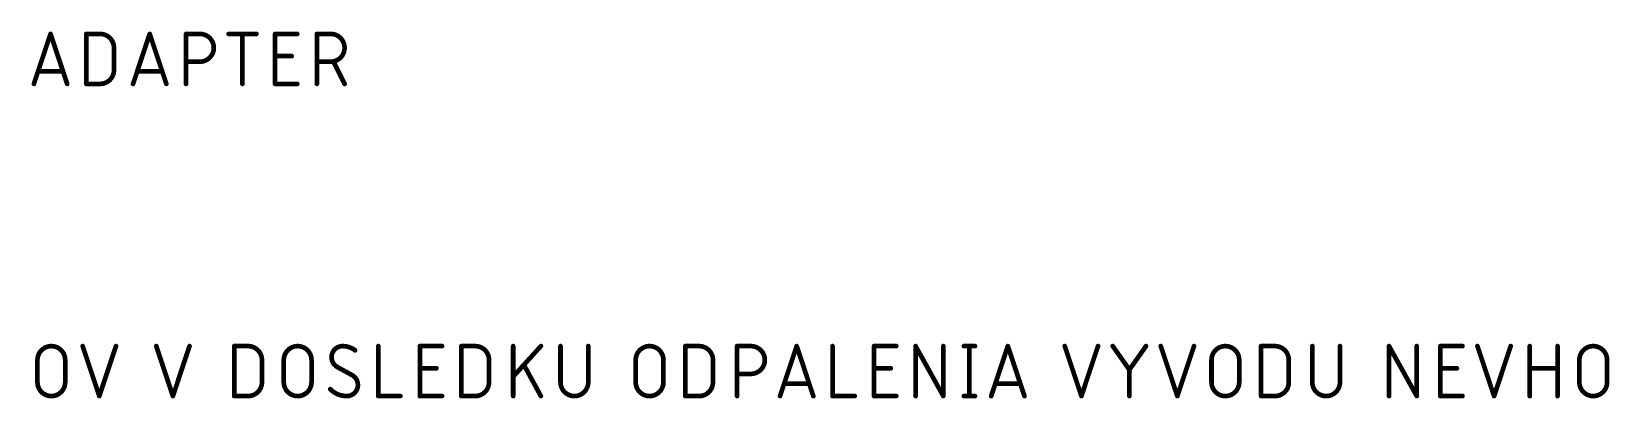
# Model space of a CAD drawing. Extents: x -165 to 95, y -26 to 154.
# Drawn here: x -4 to 47.4, y 22.9 to 34.8 of the extents above; entities that cross this region are included whole.
import ezdxf

# ---------------------------------------------------------------- set-up
doc = ezdxf.new("R2010")
doc.units = 0
doc.layers.add('94', color=14, linetype='CONTINUOUS')
doc.layers.add('95', color=250, linetype='CONTINUOUS')

msp = doc.modelspace()

# ---------------------------------------------------------------- linework, layer by layer
at = {"layer": '94'}
for points, const_width in [([(-2.9263, 24.1102, 1), (-3.8294, 24.1102)], 0.1524), ([(-3.7913, 24.1102, 1), (-3.8675, 24.1102)], 0.0762), ([(-2.8882, 24.1102, 1), (-2.9644, 24.1102)], 0.0762), ([(-2.3204, 24.5738, 1), (-2.3927, 24.5498)], 0.0762), ([(-1.2367, 24.5498, 1), (-1.309, 24.5738)], 0.0762), ([(0.0764, 24.5738, 1), (0.0041, 24.5498)], 0.0762), ([(1.1601, 24.5498, 1), (1.0878, 24.5738)], 0.0762), ([(2.6175, 24.5618, 1), (2.5413, 24.5618)], 0.0762), ([(2.5794, 24.5999, 1), (2.5794, 24.5237)], 0.0762), ([(3.4825, 24.1102, 0.4142), (3.031, 24.5618)], 0.1524), ([(3.031, 24.5999, 1), (3.031, 24.5237)], 0.0762), ([(3.031, 24.5237, 1), (3.031, 24.5999)], 0.0762), ([(3.5206, 24.1102, 1), (3.4444, 24.1102)], 0.0762), ([(5.0978, 24.1102, 1), (4.1946, 24.1102)], 0.1524), ([(4.2327, 24.1102, 1), (4.1565, 24.1102)], 0.0762), ([(5.1359, 24.1102, 1), (5.0597, 24.1102)], 0.0762), ([(6.1121, 24.5618, 0.4142), (5.7508, 24.2006)], 0.1524), ([(5.7508, 24.2006, 0.2656), (5.9314, 23.8845)], 0.1524), ([(5.7889, 24.2006, 1), (5.7127, 24.2006)], 0.0762), ([(5.7127, 24.2006, 1), (5.7889, 24.2006)], 0.0762), ([(6.5185, 24.4263, 0.1623), (6.1121, 24.5618)], 0.1524), ([(6.1121, 24.5999, 1), (6.1121, 24.5237)], 0.0762), ([(6.1121, 24.5237, 1), (6.1121, 24.5999)], 0.0762), ([(6.4956, 24.3959, 1), (6.5413, 24.4568)], 0.0762), ([(7.3099, 24.5618, 1), (7.2337, 24.5618)], 0.0762), ([(8.6646, 24.5618, 1), (8.5884, 24.5618)], 0.0762), ([(8.6265, 24.5999, 1), (8.6265, 24.5237)], 0.0762), ([(9.349, 24.5237, 1), (9.349, 24.5999)], 0.0762), ([(10.0163, 24.5618, 1), (9.9401, 24.5618)], 0.0762), ([(9.9782, 24.5999, 1), (9.9782, 24.5237)], 0.0762), ([(10.8813, 24.1102, 0.4142), (10.4298, 24.5618)], 0.1524), ([(10.4298, 24.5999, 1), (10.4298, 24.5237)], 0.0762), ([(10.4298, 24.5237, 1), (10.4298, 24.5999)], 0.0762), ([(10.9194, 24.1102, 1), (10.8432, 24.1102)], 0.0762), ([(11.7047, 24.5618, 1), (11.6285, 24.5618)], 0.0762), ([(12.5979, 24.5362, 1), (12.5415, 24.5874)], 0.0762), ([(13.2468, 24.5618, 1), (13.1706, 24.5618)], 0.0762), ([(14.1499, 24.5618, 1), (14.0737, 24.5618)], 0.0762), ([(16.5607, 24.1102, 1), (15.6576, 24.1102)], 0.1524), ([(15.6957, 24.1102, 1), (15.6195, 24.1102)], 0.0762), ([(16.5988, 24.1102, 1), (16.5226, 24.1102)], 0.0762), ([(17.3109, 24.5618, 1), (17.2347, 24.5618)], 0.0762), ([(17.2728, 24.5999, 1), (17.2728, 24.5237)], 0.0762), ([(18.1759, 24.1102, 0.4142), (17.7243, 24.5618)], 0.1524), ([(17.7243, 24.5999, 1), (17.7243, 24.5237)], 0.0762), ([(17.7243, 24.5237, 1), (17.7243, 24.5999)], 0.0762), ([(18.214, 24.1102, 1), (18.1378, 24.1102)], 0.0762), ([(18.9993, 24.5618, 1), (18.9231, 24.5618)], 0.0762), ([(18.9612, 24.5999, 1), (18.9612, 24.5237)], 0.0762), ([(19.4128, 23.6587, 1), (19.4128, 24.5618)], 0.1524), ([(19.4128, 24.5999, 1), (19.4128, 24.5237)], 0.0762), ([(19.4128, 24.5237, 1), (19.4128, 24.5999)], 0.0762), ([(20.9388, 24.5738, 1), (20.8665, 24.5498)], 0.0762), ([(20.9388, 24.5498, 1), (20.8665, 24.5738)], 0.0762), ([(22.1074, 24.5618, 1), (22.0312, 24.5618)], 0.0762), ([(23.4621, 24.5618, 1), (23.3859, 24.5618)], 0.0762), ([(23.424, 24.5999, 1), (23.424, 24.5237)], 0.0762), ([(24.1465, 24.5237, 1), (24.1465, 24.5999)], 0.0762), ([(24.8139, 24.5618, 1), (24.7377, 24.5618)], 0.0762), ([(24.8091, 24.5803, 1), (24.7425, 24.5433)], 0.0762), ([(25.717, 24.5618, 1), (25.6408, 24.5618)], 0.0762), ([(26.3493, 24.5999, 1), (26.3493, 24.5237)], 0.0762), ([(26.568, 24.5618, 1), (26.4918, 24.5618)], 0.0762), ([(26.7106, 24.5237, 1), (26.7106, 24.5999)], 0.0762), ([(27.8166, 24.5738, 1), (27.7443, 24.5498)], 0.0762), ([(27.8166, 24.5498, 1), (27.7443, 24.5738)], 0.0762), ([(29.6715, 24.5738, 1), (29.5992, 24.5498)], 0.0762), ([(30.7552, 24.5498, 1), (30.6829, 24.5738)], 0.0762), ([(31.2296, 24.5838, 1), (31.1673, 24.5398)], 0.0762), ([(32.3133, 24.5398, 1), (32.2511, 24.5838)], 0.0762), ([(32.7977, 24.5738, 1), (32.7255, 24.5498)], 0.0762), ([(33.8815, 24.5498, 1), (33.8092, 24.5738)], 0.0762), ([(35.3181, 24.1102, 1), (34.415, 24.1102)], 0.1524), ([(34.4531, 24.1102, 1), (34.3769, 24.1102)], 0.0762), ([(35.3562, 24.1102, 1), (35.28, 24.1102)], 0.0762), ([(36.0684, 24.5618, 1), (35.9922, 24.5618)], 0.0762), ([(36.0303, 24.5999, 1), (36.0303, 24.5237)], 0.0762), ([(36.9334, 24.1102, 0.4142), (36.4818, 24.5618)], 0.1524), ([(36.4818, 24.5999, 1), (36.4818, 24.5237)], 0.0762), ([(36.4818, 24.5237, 1), (36.4818, 24.5999)], 0.0762), ([(36.9715, 24.1102, 1), (36.8953, 24.1102)], 0.0762), ([(37.7357, 24.5618, 1), (37.6595, 24.5618)], 0.0762), ([(38.6388, 24.5618, 1), (38.5626, 24.5618)], 0.0762), ([(40.2367, 24.5618, 1), (40.1605, 24.5618)], 0.0762), ([(40.2319, 24.5803, 1), (40.1653, 24.5433)], 0.0762), ([(41.1398, 24.5618, 1), (41.0636, 24.5618)], 0.0762), ([(41.907, 24.5618, 1), (41.8308, 24.5618)], 0.0762), ([(41.8689, 24.5999, 1), (41.8689, 24.5237)], 0.0762), ([(42.5914, 24.5237, 1), (42.5914, 24.5999)], 0.0762), ([(43.1144, 24.5738, 1), (43.0421, 24.5498)], 0.0762), ([(44.1981, 24.5498, 1), (44.1258, 24.5738)], 0.0762), ([(44.8219, 24.5618, 1), (44.7457, 24.5618)], 0.0762), ([(45.725, 24.5618, 1), (45.6488, 24.5618)], 0.0762), ([(47.3021, 24.1102, 1), (46.399, 24.1102)], 0.1524), ([(46.4371, 24.1102, 1), (46.3609, 24.1102)], 0.0762), ([(47.3402, 24.1102, 1), (47.264, 24.1102)], 0.0762), ([(-3.8675, 24.1102, 1), (-3.7913, 24.1102)], 0.0762), ([(-2.9644, 24.1102, 1), (-2.8882, 24.1102)], 0.0762), ([(3.4444, 24.1102, 1), (3.5206, 24.1102)], 0.0762), ([(4.1565, 24.1102, 1), (4.2327, 24.1102)], 0.0762), ([(5.0597, 24.1102, 1), (5.1359, 24.1102)], 0.0762), ([(5.9497, 23.9179, 1), (5.9132, 23.851)], 0.0762), ([(5.9121, 23.8516, 1), (5.9508, 23.9173)], 0.0762), ([(6.4475, 23.6464, 1), (6.4088, 23.5807)], 0.0762), ([(6.6088, 23.2974, 0.2656), (6.4282, 23.6135)], 0.1524), ([(6.4099, 23.5801, 1), (6.4464, 23.647)], 0.0762), ([(8.6265, 23.8774, 1), (8.6265, 23.8012)], 0.0762), ([(9.1683, 23.8012, 1), (9.1683, 23.8774)], 0.0762), ([(10.8432, 24.1102, 1), (10.9194, 24.1102)], 0.0762), ([(12.0613, 23.9479, 1), (11.9944, 23.9114)], 0.0762), ([(15.6195, 24.1102, 1), (15.6957, 24.1102)], 0.0762), ([(16.5226, 24.1102, 1), (16.5988, 24.1102)], 0.0762), ([(18.1378, 24.1102, 1), (18.214, 24.1102)], 0.0762), ([(18.9612, 23.6968, 1), (18.9612, 23.6206)], 0.0762), ([(19.4128, 23.6968, 1), (19.4128, 23.6206)], 0.0762), ([(19.4128, 23.6206, 1), (19.4128, 23.6968)], 0.0762), ([(23.424, 23.8774, 1), (23.424, 23.8012)], 0.0762), ([(23.9659, 23.8012, 1), (23.9659, 23.8774)], 0.0762), ([(31.7784, 23.7942, 1), (31.7022, 23.7942)], 0.0762), ([(31.7092, 23.8161, 1), (31.7715, 23.7722)], 0.0762), ([(31.7092, 23.7722, 1), (31.7715, 23.8161)], 0.0762), ([(34.3769, 24.1102, 1), (34.4531, 24.1102)], 0.0762), ([(35.28, 24.1102, 1), (35.3562, 24.1102)], 0.0762), ([(36.8953, 24.1102, 1), (36.9715, 24.1102)], 0.0762), ([(41.8689, 23.8774, 1), (41.8689, 23.8012)], 0.0762), ([(42.4108, 23.8012, 1), (42.4108, 23.8774)], 0.0762), ([(44.7838, 23.8774, 1), (44.7838, 23.8012)], 0.0762), ([(45.6869, 23.8012, 1), (45.6869, 23.8774)], 0.0762), ([(46.3609, 24.1102, 1), (46.4371, 24.1102)], 0.0762), ([(47.264, 24.1102, 1), (47.3402, 24.1102)], 0.0762), ([(-3.8294, 23.3878, 1), (-2.9263, 23.3878)], 0.1524), ([(-3.7913, 23.3878, 1), (-3.8675, 23.3878)], 0.0762), ([(-3.8675, 23.3878, 1), (-3.7913, 23.3878)], 0.0762), ([(-2.8882, 23.3878, 1), (-2.9644, 23.3878)], 0.0762), ([(-2.9644, 23.3878, 1), (-2.8882, 23.3878)], 0.0762), ([(3.031, 22.9362, 0.4142), (3.4825, 23.3878)], 0.1524), ([(3.5206, 23.3878, 1), (3.4444, 23.3878)], 0.0762), ([(3.4444, 23.3878, 1), (3.5206, 23.3878)], 0.0762), ([(4.1946, 23.3878, 1), (5.0978, 23.3878)], 0.1524), ([(4.2327, 23.3878, 1), (4.1565, 23.3878)], 0.0762), ([(4.1565, 23.3878, 1), (4.2327, 23.3878)], 0.0762), ([(5.1359, 23.3878, 1), (5.0597, 23.3878)], 0.0762), ([(5.0597, 23.3878, 1), (5.1359, 23.3878)], 0.0762), ([(5.7327, 23.1888, 1), (5.6786, 23.1351)], 0.0762), ([(5.7057, 23.162, 0.2), (6.2475, 22.9362)], 0.1524), ([(6.2475, 22.9362, 0.4142), (6.6088, 23.2974)], 0.1524), ([(6.6469, 23.2974, 1), (6.5707, 23.2974)], 0.0762), ([(6.5707, 23.2974, 1), (6.6469, 23.2974)], 0.0762), ([(10.4298, 22.9362, 0.4142), (10.8813, 23.3878)], 0.1524), ([(10.9194, 23.3878, 1), (10.8432, 23.3878)], 0.0762), ([(10.8432, 23.3878, 1), (10.9194, 23.3878)], 0.0762), ([(11.6384, 23.594, 1), (11.6948, 23.5427)], 0.0762), ([(13.2087, 23.3878, 1), (14.1118, 23.3878)], 0.1524), ([(13.2468, 23.3878, 1), (13.1706, 23.3878)], 0.0762), ([(13.1706, 23.3878, 1), (13.2468, 23.3878)], 0.0762), ([(14.1499, 23.3878, 1), (14.0737, 23.3878)], 0.0762), ([(14.0737, 23.3878, 1), (14.1499, 23.3878)], 0.0762), ([(15.6575, 23.3878, 1), (16.5607, 23.3878)], 0.1524), ([(15.6956, 23.3878, 1), (15.6194, 23.3878)], 0.0762), ([(15.6195, 23.3878, 1), (15.6957, 23.3878)], 0.0762), ([(16.5988, 23.3878, 1), (16.5226, 23.3878)], 0.0762), ([(16.5226, 23.3878, 1), (16.5988, 23.3878)], 0.0762), ([(17.7243, 22.9362, 0.4142), (18.1759, 23.3878)], 0.1524), ([(18.214, 23.3878, 1), (18.1378, 23.3878)], 0.0762), ([(18.1378, 23.3878, 1), (18.214, 23.3878)], 0.0762), ([(20.4963, 23.3807, 1), (20.4963, 23.3045)], 0.0762), ([(21.3091, 23.3045, 1), (21.3091, 23.3807)], 0.0762), ([(27.374, 23.3807, 1), (27.374, 23.3045)], 0.0762), ([(28.1868, 23.3045, 1), (28.1868, 23.3807)], 0.0762), ([(34.415, 23.3878, 1), (35.3181, 23.3878)], 0.1524), ([(34.4531, 23.3878, 1), (34.3769, 23.3878)], 0.0762), ([(34.3769, 23.3878, 1), (34.4531, 23.3878)], 0.0762), ([(35.3562, 23.3878, 1), (35.28, 23.3878)], 0.0762), ([(35.28, 23.3878, 1), (35.3562, 23.3878)], 0.0762), ([(36.4818, 22.9362, 0.4142), (36.9334, 23.3878)], 0.1524), ([(36.9715, 23.3878, 1), (36.8953, 23.3878)], 0.0762), ([(36.8953, 23.3878, 1), (36.9715, 23.3878)], 0.0762), ([(37.6976, 23.3878, 1), (38.6007, 23.3878)], 0.1524), ([(37.7357, 23.3878, 1), (37.6595, 23.3878)], 0.0762), ([(37.6595, 23.3878, 1), (37.7357, 23.3878)], 0.0762), ([(38.6388, 23.3878, 1), (38.5626, 23.3878)], 0.0762), ([(38.5626, 23.3878, 1), (38.6388, 23.3878)], 0.0762), ([(46.399, 23.3878, 1), (47.3021, 23.3878)], 0.1524), ([(46.4371, 23.3878, 1), (46.3609, 23.3878)], 0.0762), ([(46.3609, 23.3878, 1), (46.4371, 23.3878)], 0.0762), ([(47.3402, 23.3878, 1), (47.264, 23.3878)], 0.0762), ([(47.264, 23.3878, 1), (47.3402, 23.3878)], 0.0762), ([(-1.8509, 22.9482, 1), (-1.7786, 22.9242)], 0.0762), ([(-1.8509, 22.9242, 1), (-1.7786, 22.9482)], 0.0762), ([(0.5459, 22.9482, 1), (0.6182, 22.9242)], 0.0762), ([(0.5459, 22.9242, 1), (0.6182, 22.9482)], 0.0762), ([(2.5794, 22.9743, 1), (2.5794, 22.8981)], 0.0762), ([(2.5413, 22.9362, 1), (2.6175, 22.9362)], 0.0762), ([(3.031, 22.9743, 1), (3.031, 22.8981)], 0.0762), ([(3.031, 22.8981, 1), (3.031, 22.9743)], 0.0762), ([(6.2475, 22.9743, 1), (6.2475, 22.8981)], 0.0762), ([(6.2475, 22.8981, 1), (6.2475, 22.9743)], 0.0762), ([(7.2718, 22.9743, 1), (7.2718, 22.8981)], 0.0762), ([(7.2337, 22.9362, 1), (7.3099, 22.9362)], 0.0762), ([(7.9943, 22.8981, 1), (7.9943, 22.9743)], 0.0762), ([(8.6265, 22.9743, 1), (8.6265, 22.8981)], 0.0762), ([(8.5884, 22.9362, 1), (8.6646, 22.9362)], 0.0762), ([(9.349, 22.8981, 1), (9.349, 22.9743)], 0.0762), ([(9.9782, 22.9743, 1), (9.9782, 22.8981)], 0.0762), ([(9.9401, 22.9362, 1), (10.0163, 22.9362)], 0.0762), ([(10.4298, 22.9743, 1), (10.4298, 22.8981)], 0.0762), ([(10.4298, 22.8981, 1), (10.4298, 22.9743)], 0.0762), ([(11.6285, 22.9362, 1), (11.7047, 22.9362)], 0.0762), ([(12.5363, 22.918, 1), (12.6032, 22.9544)], 0.0762), ([(17.2728, 22.9743, 1), (17.2728, 22.8981)], 0.0762), ([(17.2347, 22.9362, 1), (17.3109, 22.9362)], 0.0762), ([(17.7243, 22.9743, 1), (17.7243, 22.8981)], 0.0762), ([(17.7243, 22.8981, 1), (17.7243, 22.9743)], 0.0762), ([(18.9231, 22.9362, 1), (18.9993, 22.9362)], 0.0762), ([(20.3247, 22.9482, 1), (20.397, 22.9242)], 0.0762), ([(21.4084, 22.9242, 1), (21.4807, 22.9482)], 0.0762), ([(22.0693, 22.9743, 1), (22.0693, 22.8981)], 0.0762), ([(22.0312, 22.9362, 1), (22.1074, 22.9362)], 0.0762), ([(22.7918, 22.8981, 1), (22.7918, 22.9743)], 0.0762), ([(23.424, 22.9743, 1), (23.424, 22.8981)], 0.0762), ([(23.3859, 22.9362, 1), (23.4621, 22.9362)], 0.0762), ([(24.1465, 22.8981, 1), (24.1465, 22.9743)], 0.0762), ([(24.7377, 22.9362, 1), (24.8139, 22.9362)], 0.0762), ([(25.6408, 22.9362, 1), (25.717, 22.9362)], 0.0762), ([(25.6456, 22.9177, 1), (25.7122, 22.9547)], 0.0762), ([(26.3493, 22.9743, 1), (26.3493, 22.8981)], 0.0762), ([(26.4918, 22.9362, 1), (26.568, 22.9362)], 0.0762), ([(26.7106, 22.8981, 1), (26.7106, 22.9743)], 0.0762), ([(27.2024, 22.9482, 1), (27.2747, 22.9242)], 0.0762), ([(28.2861, 22.9242, 1), (28.3584, 22.9482)], 0.0762), ([(30.1411, 22.9482, 1), (30.2134, 22.9242)], 0.0762), ([(30.1411, 22.9242, 1), (30.2134, 22.9482)], 0.0762), ([(31.7022, 22.9362, 1), (31.7784, 22.9362)], 0.0762), ([(33.2673, 22.9482, 1), (33.3396, 22.9242)], 0.0762), ([(33.2673, 22.9242, 1), (33.3396, 22.9482)], 0.0762), ([(36.0303, 22.9743, 1), (36.0303, 22.8981)], 0.0762), ([(35.9922, 22.9362, 1), (36.0684, 22.9362)], 0.0762), ([(36.4818, 22.9743, 1), (36.4818, 22.8981)], 0.0762), ([(36.4818, 22.8981, 1), (36.4818, 22.9743)], 0.0762), ([(40.1605, 22.9362, 1), (40.2367, 22.9362)], 0.0762), ([(41.0636, 22.9362, 1), (41.1398, 22.9362)], 0.0762), ([(41.0684, 22.9177, 1), (41.135, 22.9547)], 0.0762), ([(41.8689, 22.9743, 1), (41.8689, 22.8981)], 0.0762), ([(41.8308, 22.9362, 1), (41.907, 22.9362)], 0.0762), ([(42.5914, 22.8981, 1), (42.5914, 22.9743)], 0.0762), ([(43.5839, 22.9482, 1), (43.6562, 22.9242)], 0.0762), ([(43.5839, 22.9242, 1), (43.6562, 22.9482)], 0.0762), ([(44.7457, 22.9362, 1), (44.8219, 22.9362)], 0.0762), ([(45.6488, 22.9362, 1), (45.725, 22.9362)], 0.0762)]:
    msp.add_lwpolyline(points, format="xyb", dxfattribs=dict(at, const_width=const_width))
at = {"layer": '94', "const_width": 0.1524}
for points in [[(-3.8294, 23.3878), (-3.8294, 24.1102)], [(-2.9263, 24.1102), (-2.9263, 23.3878)], [(-2.3566, 24.5618), (-1.8147, 22.9362)], [(-1.8147, 22.9362), (-1.2728, 24.5618)], [(0.0402, 24.5618), (0.5821, 22.9362)], [(0.5821, 22.9362), (1.1239, 24.5618)], [(2.5794, 22.9362), (2.5794, 24.5618)], [(2.5794, 24.5618), (3.031, 24.5618)], [(3.4825, 24.1102), (3.4825, 23.3878)], [(4.1946, 23.3878), (4.1946, 24.1102)], [(5.0978, 24.1102), (5.0978, 23.3878)], [(7.2718, 24.5618), (7.2718, 22.9362)], [(8.6265, 22.9362), (8.6265, 24.5618)], [(8.6265, 24.5618), (9.349, 24.5618)], [(9.9782, 22.9362), (9.9782, 24.5618)], [(9.9782, 24.5618), (10.4298, 24.5618)], [(10.8813, 24.1102), (10.8813, 23.3878)], [(11.6666, 22.9362), (11.6666, 24.5618)], [(12.5697, 24.5618), (11.6666, 23.5684)], [(13.2087, 24.5618), (13.2087, 23.3878)], [(14.1118, 23.3878), (14.1118, 24.5618)], [(15.6576, 23.3878), (15.6576, 24.1102)], [(16.5607, 24.1102), (16.5607, 23.3878)], [(17.2728, 22.9362), (17.2728, 24.5618)], [(17.2728, 24.5618), (17.7243, 24.5618)], [(18.1759, 24.1102), (18.1759, 23.3878)], [(18.9612, 22.9362), (18.9612, 24.5618)], [(18.9612, 24.5618), (19.4128, 24.5618)], [(20.3608, 22.9362), (20.9027, 24.5618)], [(20.9027, 24.5618), (21.4446, 22.9362)], [(22.0693, 24.5618), (22.0693, 22.9362)], [(23.424, 22.9362), (23.424, 24.5618)], [(23.424, 24.5618), (24.1465, 24.5618)], [(24.7758, 22.9362), (24.7758, 24.5618)], [(24.7758, 24.5618), (25.6789, 22.9362)], [(25.6789, 22.9362), (25.6789, 24.5618)], [(26.3493, 24.5618), (26.7106, 24.5618)], [(26.5299, 24.5618), (26.5299, 22.9362)], [(27.2386, 22.9362), (27.7804, 24.5618)], [(27.7804, 24.5618), (28.3223, 22.9362)], [(29.6354, 24.5618), (30.1772, 22.9362)], [(30.1772, 22.9362), (30.7191, 24.5618)], [(31.1985, 24.5618), (31.7403, 23.7942)], [(31.7403, 23.7942), (32.2822, 24.5618)], [(32.7616, 24.5618), (33.3035, 22.9362)], [(33.3035, 22.9362), (33.8453, 24.5618)], [(34.415, 23.3878), (34.415, 24.1102)], [(35.3181, 24.1102), (35.3181, 23.3878)], [(36.0303, 22.9362), (36.0303, 24.5618)], [(36.0303, 24.5618), (36.4818, 24.5618)], [(36.9334, 24.1102), (36.9334, 23.3878)], [(37.6976, 24.5618), (37.6976, 23.3878)], [(38.6007, 23.3878), (38.6007, 24.5618)], [(40.1986, 22.9362), (40.1986, 24.5618)], [(40.1986, 24.5618), (41.1017, 22.9362)], [(41.1017, 22.9362), (41.1017, 24.5618)], [(41.8689, 22.9362), (41.8689, 24.5618)], [(41.8689, 24.5618), (42.5914, 24.5618)], [(43.0782, 24.5618), (43.6201, 22.9362)], [(43.6201, 22.9362), (44.162, 24.5618)], [(44.7838, 22.9362), (44.7838, 24.5618)], [(45.6869, 24.5618), (45.6869, 22.9362)], [(46.399, 23.3878), (46.399, 24.1102)], [(47.3021, 24.1102), (47.3021, 23.3878)], [(6.4282, 23.6135), (5.9314, 23.8845)], [(8.6265, 23.8393), (9.1683, 23.8393)], [(12.5697, 22.9362), (12.0279, 23.9296)], [(19.4128, 23.6587), (18.9612, 23.6587)], [(23.424, 23.8393), (23.9659, 23.8393)], [(31.7403, 22.9362), (31.7403, 23.7942)], [(41.8689, 23.8393), (42.4108, 23.8393)], [(44.7838, 23.8393), (45.6869, 23.8393)], [(21.3091, 23.3426), (20.4963, 23.3426)], [(28.1868, 23.3426), (27.374, 23.3426)], [(3.031, 22.9362), (2.5794, 22.9362)], [(7.2718, 22.9362), (7.9943, 22.9362)], [(9.349, 22.9362), (8.6265, 22.9362)], [(10.4298, 22.9362), (9.9782, 22.9362)], [(17.7243, 22.9362), (17.2728, 22.9362)], [(22.0693, 22.9362), (22.7918, 22.9362)], [(24.1465, 22.9362), (23.424, 22.9362)], [(26.3493, 22.9362), (26.7106, 22.9362)], [(36.4818, 22.9362), (36.0303, 22.9362)], [(42.5914, 22.9362), (41.8689, 22.9362)]]:
    msp.add_lwpolyline(points, dxfattribs=at)
at = {"layer": '95', "const_width": 0.1524}
for points in [[(-3.9457, 33.0962), (-3.4039, 34.7218)], [(-3.4039, 34.7218), (-2.862, 33.0962)], [(-2.2402, 33.0962), (-2.2402, 34.7218)], [(-2.2402, 34.7218), (-1.7886, 34.7218)], [(-0.7153, 33.0962), (-0.1734, 34.7218)], [(-0.1734, 34.7218), (0.3685, 33.0962)], [(1.0114, 33.0962), (1.0114, 34.7218)], [(1.0114, 34.7218), (1.4629, 34.7218)], [(2.3971, 34.7218), (3.3002, 34.7218)], [(2.8486, 33.0962), (2.8486, 34.7218)], [(3.9111, 33.0962), (3.9111, 34.7218)], [(3.9111, 34.7218), (4.6336, 34.7218)], [(5.272, 33.0962), (5.272, 34.7218)], [(5.272, 34.7218), (5.7235, 34.7218)], [(-1.3371, 34.2702), (-1.3371, 33.5478)], [(3.9111, 33.9993), (4.453, 33.9993)], [(-2.9975, 33.5026), (-3.8103, 33.5026)], [(0.233, 33.5026), (-0.5798, 33.5026)], [(1.4629, 33.8187), (1.0114, 33.8187)], [(5.7235, 33.8187), (5.272, 33.8187)], [(6.1751, 33.0962), (5.8138, 33.8187)], [(-1.7886, 33.0962), (-2.2402, 33.0962)], [(4.6336, 33.0962), (3.9111, 33.0962)]]:
    msp.add_lwpolyline(points, dxfattribs=at)
at = {"layer": '95'}
for points, const_width in [([(-3.3677, 34.7338, 1), (-3.44, 34.7098)], 0.0762), ([(-3.3677, 34.7098, 1), (-3.44, 34.7338)], 0.0762), ([(-2.2021, 34.7218, 1), (-2.2783, 34.7218)], 0.0762), ([(-2.2402, 34.7599, 1), (-2.2402, 34.6837)], 0.0762), ([(-1.3371, 34.2702, 0.4142), (-1.7886, 34.7218)], 0.1524), ([(-1.7886, 34.7599, 1), (-1.7886, 34.6837)], 0.0762), ([(-1.7886, 34.6837, 1), (-1.7886, 34.7599)], 0.0762), ([(-0.1373, 34.7338, 1), (-0.2095, 34.7098)], 0.0762), ([(-0.1373, 34.7098, 1), (-0.2095, 34.7338)], 0.0762), ([(1.0495, 34.7218, 1), (0.9733, 34.7218)], 0.0762), ([(1.0114, 34.7599, 1), (1.0114, 34.6837)], 0.0762), ([(1.4629, 33.8187, 1), (1.4629, 34.7218)], 0.1524), ([(1.4629, 34.7599, 1), (1.4629, 34.6837)], 0.0762), ([(1.4629, 34.6837, 1), (1.4629, 34.7599)], 0.0762), ([(2.3971, 34.7599, 1), (2.3971, 34.6837)], 0.0762), ([(2.8867, 34.7218, 1), (2.8105, 34.7218)], 0.0762), ([(3.3002, 34.6837, 1), (3.3002, 34.7599)], 0.0762), ([(3.9492, 34.7218, 1), (3.873, 34.7218)], 0.0762), ([(3.9111, 34.7599, 1), (3.9111, 34.6837)], 0.0762), ([(4.6336, 34.6837, 1), (4.6336, 34.7599)], 0.0762), ([(5.3101, 34.7218, 1), (5.2339, 34.7218)], 0.0762), ([(5.272, 34.7599, 1), (5.272, 34.6837)], 0.0762), ([(5.7235, 33.8187, 1), (5.7235, 34.7218)], 0.1524), ([(5.7235, 34.7599, 1), (5.7235, 34.6837)], 0.0762), ([(5.7235, 34.6837, 1), (5.7235, 34.7599)], 0.0762), ([(-1.299, 34.2702, 1), (-1.3752, 34.2702)], 0.0762), ([(-1.3752, 34.2702, 1), (-1.299, 34.2702)], 0.0762), ([(3.9111, 34.0374, 1), (3.9111, 33.9612)], 0.0762), ([(4.453, 33.9612, 1), (4.453, 34.0374)], 0.0762), ([(-3.8103, 33.5407, 1), (-3.8103, 33.4645)], 0.0762), ([(-2.9975, 33.4645, 1), (-2.9975, 33.5407)], 0.0762), ([(-1.7886, 33.0962, 0.4142), (-1.3371, 33.5478)], 0.1524), ([(-1.299, 33.5478, 1), (-1.3752, 33.5478)], 0.0762), ([(-1.3752, 33.5478, 1), (-1.299, 33.5478)], 0.0762), ([(-0.5798, 33.5407, 1), (-0.5798, 33.4645)], 0.0762), ([(0.233, 33.4645, 1), (0.233, 33.5407)], 0.0762), ([(1.0114, 33.8568, 1), (1.0114, 33.7806)], 0.0762), ([(1.4629, 33.8568, 1), (1.4629, 33.7806)], 0.0762), ([(1.4629, 33.7806, 1), (1.4629, 33.8568)], 0.0762), ([(5.272, 33.8568, 1), (5.272, 33.7806)], 0.0762), ([(5.7235, 33.8568, 1), (5.7235, 33.7806)], 0.0762), ([(5.7235, 33.7806, 1), (5.7235, 33.8568)], 0.0762), ([(5.8479, 33.8357, 1), (5.7798, 33.8016)], 0.0762), ([(-3.9819, 33.1082, 1), (-3.9096, 33.0842)], 0.0762), ([(-2.8981, 33.0842, 1), (-2.8258, 33.1082)], 0.0762), ([(-2.2402, 33.1343, 1), (-2.2402, 33.0581)], 0.0762), ([(-2.2783, 33.0962, 1), (-2.2021, 33.0962)], 0.0762), ([(-1.7886, 33.1343, 1), (-1.7886, 33.0581)], 0.0762), ([(-1.7886, 33.0581, 1), (-1.7886, 33.1343)], 0.0762), ([(-0.7514, 33.1082, 1), (-0.6791, 33.0842)], 0.0762), ([(0.3323, 33.0842, 1), (0.4046, 33.1082)], 0.0762), ([(0.9733, 33.0962, 1), (1.0495, 33.0962)], 0.0762), ([(2.8105, 33.0962, 1), (2.8867, 33.0962)], 0.0762), ([(3.9111, 33.1343, 1), (3.9111, 33.0581)], 0.0762), ([(3.873, 33.0962, 1), (3.9492, 33.0962)], 0.0762), ([(4.6336, 33.0581, 1), (4.6336, 33.1343)], 0.0762), ([(5.2339, 33.0962, 1), (5.3101, 33.0962)], 0.0762), ([(6.141, 33.0792, 1), (6.2092, 33.1132)], 0.0762)]:
    msp.add_lwpolyline(points, format="xyb", dxfattribs=dict(at, const_width=const_width))

doc.saveas('drawing.dxf')
